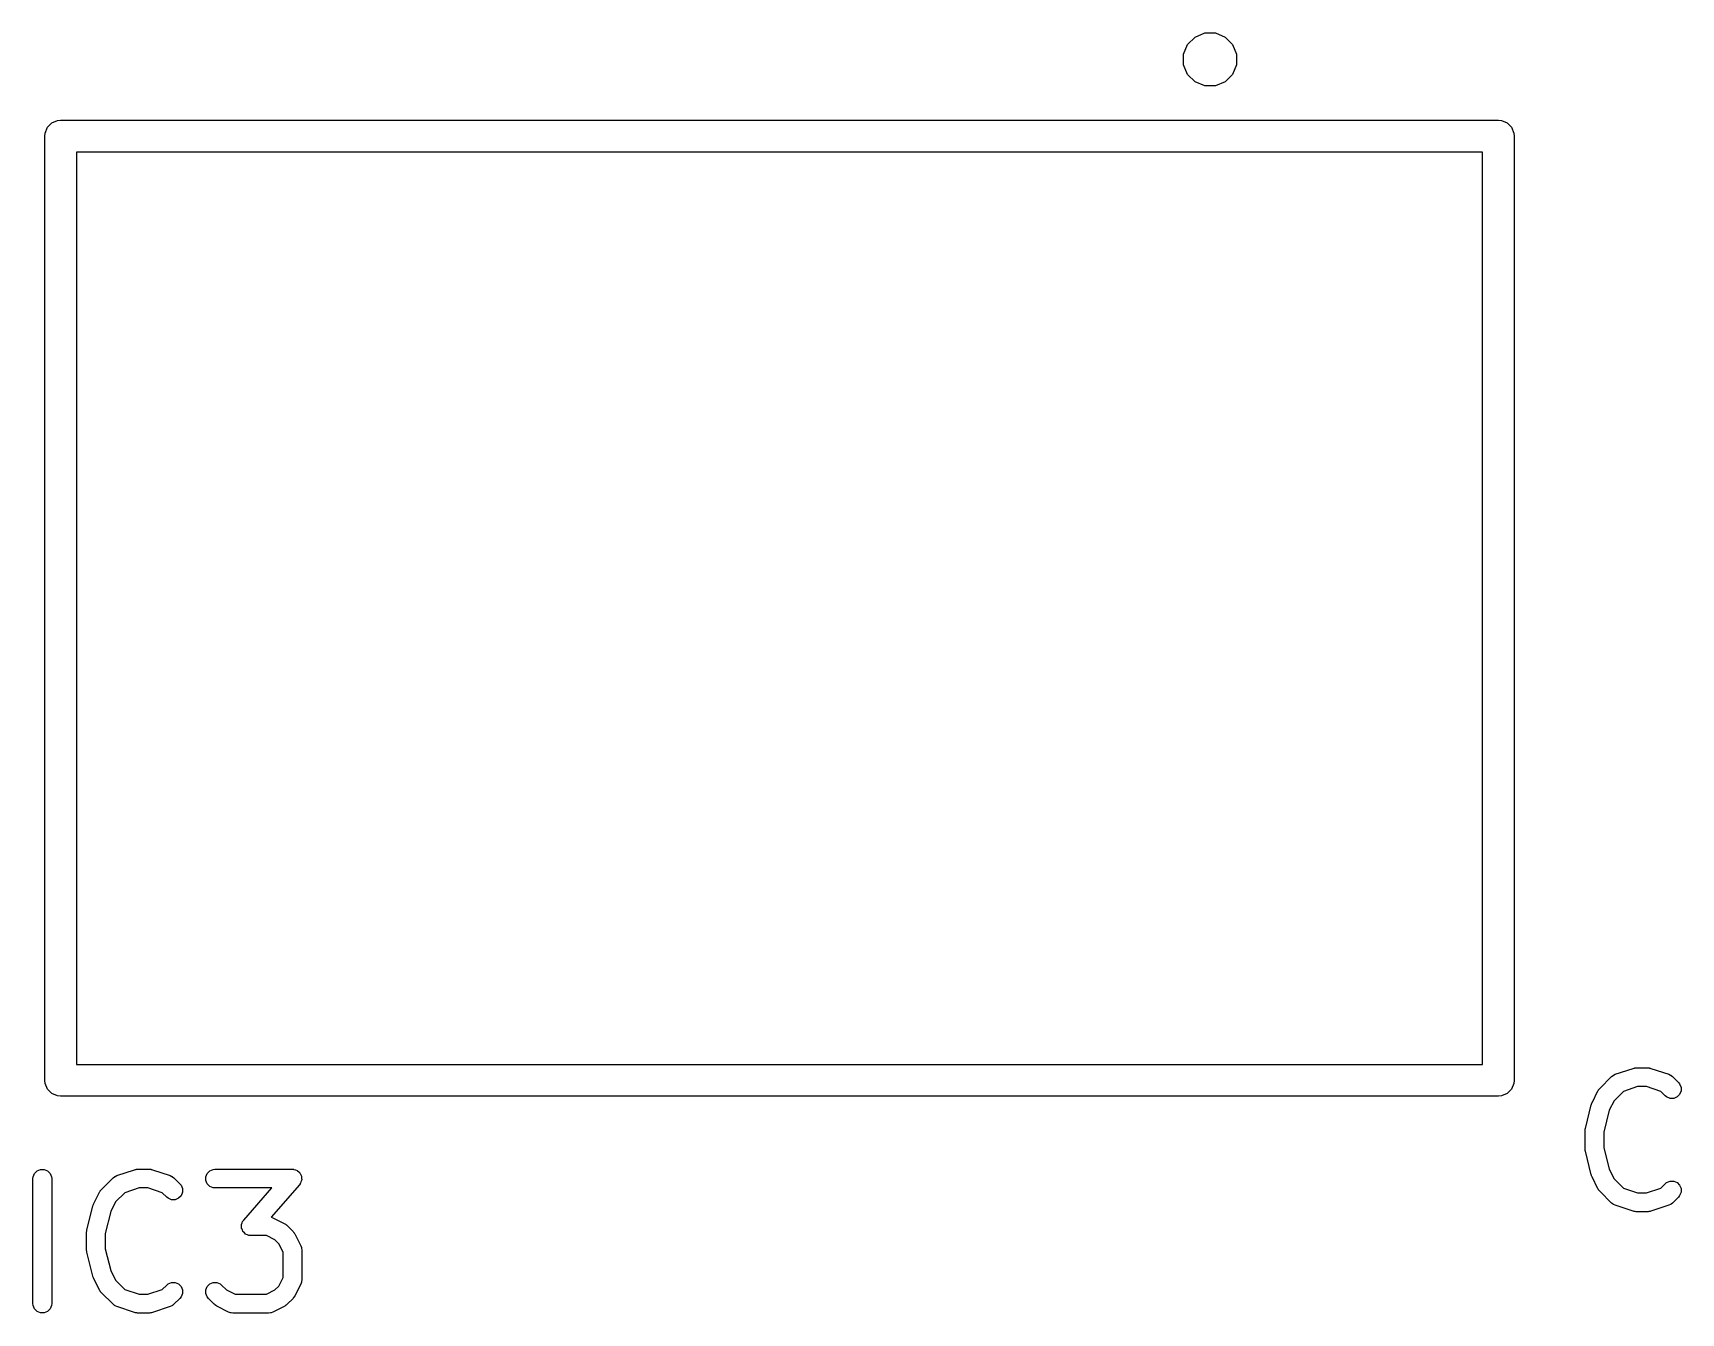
# Model space of a CAD drawing. Header units: inches. Extents: x 1.31 to 5.24, y -7.02 to -1.13.
# Drawn here: x 2.52 to 3.039, y -2.067 to -1.664 of the extents above; entities that cross this region are included whole.
import ezdxf

# ---------------------------------------------------------------- set-up
doc = ezdxf.new("R2010")
doc.units = ezdxf.units.IN
doc.header["$MEASUREMENT"] = 0
doc.layers.add('F.Silkscreen', color=41, linetype='CONTINUOUS', true_color=0xf2eda1)

msp = doc.modelspace()

# ---------------------------------------------------------------- linework, layer by layer
at = {"layer": 'F.Silkscreen', "linetype": 'CONTINUOUS'}
for p, q in [((2.88324, -1.6676), (2.88559, -1.66525)), ((2.88559, -1.66525), (2.88866, -1.66398)), ((2.88866, -1.66398), (2.89197, -1.66398)), ((2.89197, -1.66398), (2.89504, -1.66525)), ((2.89504, -1.66525), (2.89739, -1.6676)), ((2.88197, -1.67066), (2.88324, -1.6676)), ((2.88197, -1.67398), (2.88197, -1.67066)), ((2.89739, -1.6676), (2.89866, -1.67066)), ((2.89866, -1.67066), (2.89866, -1.67398)), ((2.88324, -1.67705), (2.88197, -1.67398)), ((2.89866, -1.67398), (2.89739, -1.67705)), ((2.88559, -1.67939), (2.88324, -1.67705)), ((2.88866, -1.68066), (2.88559, -1.67939)), ((2.89197, -1.68066), (2.88866, -1.68066)), ((2.89504, -1.67939), (2.89197, -1.68066)), ((2.89739, -1.67705), (2.89504, -1.67939)), ((2.52557, -1.6923), (2.52737, -1.69155)), ((2.52737, -1.69155), (2.52835, -1.69146)), ((2.52835, -1.69146), (2.9811, -1.69146)), ((2.9811, -1.69146), (2.98208, -1.69155)), ((2.98208, -1.69155), (2.98388, -1.6923)), ((2.52335, -1.69646), (2.52344, -1.69548)), ((2.52335, -1.9937), (2.52335, -1.69646)), ((2.52344, -1.69548), (2.52419, -1.69368)), ((2.52419, -1.69368), (2.52557, -1.6923)), ((2.98388, -1.6923), (2.98526, -1.69368)), ((2.98526, -1.69368), (2.98601, -1.69548)), ((2.98601, -1.69548), (2.9861, -1.69646)), ((2.9861, -1.69646), (2.9861, -1.9937)), ((2.53335, -1.70146), (2.53335, -1.9887)), ((2.9761, -1.70146), (2.53335, -1.70146)), ((2.9761, -1.9887), (2.9761, -1.70146)), ((2.53335, -1.9887), (2.9761, -1.9887)), ((3.013, -1.99625), (3.01675, -1.9925)), ((3.01675, -1.9925), (3.0172, -1.99213)), ((3.0172, -1.99213), (3.0173, -1.99209)), ((3.0173, -1.99209), (3.01738, -1.99202)), ((3.01738, -1.99202), (3.01791, -1.99178)), ((3.01791, -1.99178), (3.02353, -1.98991)), ((3.02353, -1.98991), (3.02382, -1.98984)), ((3.02382, -1.98984), (3.02389, -1.98981)), ((3.02389, -1.98981), (3.02399, -1.9898)), ((3.02399, -1.9898), (3.0241, -1.98978)), ((3.0241, -1.98978), (3.02417, -1.98979)), ((3.02417, -1.98979), (3.02447, -1.98976)), ((3.02447, -1.98976), (3.02822, -1.98976)), ((3.02822, -1.98976), (3.02851, -1.98979)), ((3.02851, -1.98979), (3.02858, -1.98978)), ((3.02858, -1.98978), (3.02869, -1.9898)), ((3.02869, -1.9898), (3.02879, -1.98981)), ((3.02879, -1.98981), (3.02886, -1.98984)), ((3.02886, -1.98984), (3.02915, -1.98991)), ((3.02915, -1.98991), (3.03477, -1.99178)), ((3.03477, -1.99178), (3.0353, -1.99202)), ((3.0353, -1.99202), (3.03538, -1.99209)), ((3.03538, -1.99209), (3.03548, -1.99213)), ((3.03548, -1.99213), (3.03593, -1.9925)), ((3.03593, -1.9925), (3.0378, -1.99437)), ((2.52344, -1.99468), (2.52335, -1.9937)), ((2.52419, -1.99648), (2.52344, -1.99468)), ((2.52557, -1.99786), (2.52419, -1.99648)), ((2.52737, -1.9986), (2.52557, -1.99786)), ((2.98388, -1.99786), (2.98208, -1.9986)), ((2.98526, -1.99648), (2.98388, -1.99786)), ((2.98601, -1.99468), (2.98526, -1.99648)), ((2.9861, -1.9937), (2.98601, -1.99468)), ((3.01058, -2.00076), (3.01245, -1.99701)), ((3.01245, -1.99701), (3.01261, -1.99677)), ((3.01261, -1.99677), (3.01264, -1.99669)), ((3.01264, -1.99669), (3.0127, -1.99661)), ((3.0127, -1.99661), (3.01276, -1.99652)), ((3.01276, -1.99652), (3.01282, -1.99647)), ((3.01282, -1.99647), (3.013, -1.99625)), ((3.02044, -1.99716), (3.01752, -2.00008)), ((3.02494, -1.99566), (3.02044, -1.99716)), ((3.02774, -1.99566), (3.02494, -1.99566)), ((3.03224, -1.99716), (3.02774, -1.99566)), ((3.03363, -1.99855), (3.03224, -1.99716)), ((3.0378, -1.99437), (3.03817, -1.99482)), ((3.03817, -1.99482), (3.03861, -1.99588)), ((3.03861, -1.99703), (3.03817, -1.9981)), ((3.03861, -1.99588), (3.03861, -1.99703)), ((2.52835, -1.9987), (2.52737, -1.9986)), ((2.9811, -1.9987), (2.52835, -1.9987)), ((2.98208, -1.9986), (2.9811, -1.9987)), ((3.00848, -2.00887), (3.01035, -2.00137)), ((3.01035, -2.00137), (3.01037, -2.00132)), ((3.01037, -2.0013), (3.01046, -2.00106)), ((3.01037, -2.00132), (3.01037, -2.0013)), ((3.01046, -2.00106), (3.01055, -2.00082)), ((3.01055, -2.00082), (3.01056, -2.0008)), ((3.01056, -2.0008), (3.01058, -2.00076)), ((3.016, -2.00311), (3.0143, -2.00995)), ((3.01752, -2.00008), (3.016, -2.00311)), ((3.03407, -1.99891), (3.03363, -1.99855)), ((3.03514, -1.99935), (3.03407, -1.99891)), ((3.03629, -1.99935), (3.03514, -1.99935)), ((3.03735, -1.99891), (3.03629, -1.99935)), ((3.03817, -1.9981), (3.03735, -1.99891)), ((3.00839, -2.00944), (3.00842, -2.00922)), ((3.0084, -2.00948), (3.00839, -2.00944)), ((3.00839, -2.00958), (3.0084, -2.00948)), ((3.00839, -2.01521), (3.00839, -2.00958)), ((3.00842, -2.00922), (3.00845, -2.00901)), ((3.00845, -2.00901), (3.00846, -2.00897)), ((3.00846, -2.00897), (3.00848, -2.00887)), ((3.0143, -2.00995), (3.0143, -2.01484)), ((3.0084, -2.01531), (3.00839, -2.01521)), ((3.00839, -2.01535), (3.0084, -2.01531)), ((3.00842, -2.01557), (3.00839, -2.01535)), ((3.00845, -2.01578), (3.00842, -2.01557)), ((3.00846, -2.01582), (3.00845, -2.01578)), ((3.00848, -2.01592), (3.00846, -2.01582)), ((3.01035, -2.02342), (3.00848, -2.01592)), ((3.0143, -2.01484), (3.016, -2.02168)), ((2.51969, -2.02402), (2.52014, -2.02296)), ((2.52014, -2.02296), (2.52095, -2.02214)), ((2.52095, -2.02214), (2.52201, -2.0217)), ((2.52201, -2.0217), (2.52317, -2.0217)), ((2.52317, -2.0217), (2.52423, -2.02214)), ((2.52423, -2.02214), (2.52505, -2.02296)), ((2.52505, -2.02296), (2.52549, -2.02402)), ((2.54532, -2.02402), (2.54542, -2.02398)), ((2.54542, -2.02398), (2.5455, -2.02391)), ((2.5455, -2.02391), (2.54603, -2.02367)), ((2.54603, -2.02367), (2.55165, -2.0218)), ((2.55165, -2.0218), (2.55194, -2.02173)), ((2.55194, -2.02173), (2.55201, -2.0217)), ((2.55201, -2.0217), (2.55212, -2.02169)), ((2.55212, -2.02169), (2.55222, -2.02167)), ((2.55222, -2.02167), (2.5523, -2.02168)), ((2.5523, -2.02168), (2.55259, -2.02165)), ((2.55259, -2.02165), (2.55634, -2.02165)), ((2.55634, -2.02165), (2.55663, -2.02168)), ((2.55663, -2.02168), (2.55671, -2.02167)), ((2.55671, -2.02167), (2.55681, -2.02169)), ((2.55681, -2.02169), (2.55691, -2.0217)), ((2.55691, -2.0217), (2.55698, -2.02173)), ((2.55698, -2.02173), (2.55727, -2.0218)), ((2.55727, -2.0218), (2.56289, -2.02367)), ((2.56289, -2.02367), (2.56342, -2.02391)), ((2.56342, -2.02391), (2.5635, -2.02398)), ((2.5635, -2.02398), (2.5636, -2.02402)), ((2.57406, -2.02402), (2.5745, -2.02296)), ((2.5745, -2.02296), (2.57532, -2.02214)), ((2.57532, -2.02214), (2.57638, -2.0217)), ((2.57638, -2.0217), (2.57696, -2.02165)), ((2.57696, -2.02165), (2.60133, -2.02165)), ((2.60133, -2.02165), (2.60164, -2.02168)), ((2.60164, -2.02168), (2.60171, -2.02167)), ((2.60171, -2.02167), (2.60177, -2.02169)), ((2.60177, -2.02169), (2.60191, -2.0217)), ((2.60191, -2.0217), (2.60235, -2.02189)), ((2.60235, -2.02189), (2.6028, -2.02204)), ((2.6028, -2.02204), (2.60288, -2.02211)), ((2.60288, -2.02211), (2.60297, -2.02214)), ((2.60297, -2.02214), (2.60331, -2.02248)), ((2.60331, -2.02248), (2.60367, -2.0228)), ((2.60367, -2.0228), (2.60372, -2.02289)), ((2.60372, -2.02289), (2.60379, -2.02296)), ((2.60379, -2.02296), (2.60397, -2.0234)), ((2.60397, -2.0234), (2.60418, -2.02383)), ((2.60418, -2.02383), (2.60419, -2.02393)), ((2.60419, -2.02393), (2.60423, -2.02402)), ((3.01037, -2.02346), (3.01035, -2.02342)), ((3.01037, -2.02349), (3.01037, -2.02346)), ((3.01046, -2.02372), (3.01037, -2.02349)), ((3.01055, -2.02397), (3.01046, -2.02372)), ((3.01056, -2.02398), (3.01055, -2.02397)), ((3.01058, -2.02403), (3.01056, -2.02398)), ((3.016, -2.02168), (3.01752, -2.02471)), ((2.51964, -2.0246), (2.51969, -2.02402)), ((2.51964, -2.06397), (2.51964, -2.0246)), ((2.52549, -2.02402), (2.52554, -2.0246)), ((2.52554, -2.0246), (2.52554, -2.06397)), ((2.5387, -2.03265), (2.54057, -2.0289)), ((2.54057, -2.0289), (2.54073, -2.02865)), ((2.54073, -2.02865), (2.54076, -2.02858)), ((2.54076, -2.02858), (2.54082, -2.0285)), ((2.54082, -2.0285), (2.54088, -2.02841)), ((2.54088, -2.02841), (2.54094, -2.02836)), ((2.54094, -2.02836), (2.54113, -2.02814)), ((2.54113, -2.02814), (2.54487, -2.02439)), ((2.54487, -2.02439), (2.54532, -2.02402)), ((2.54856, -2.02905), (2.54564, -2.03197)), ((2.55307, -2.02755), (2.54856, -2.02905)), ((2.55586, -2.02755), (2.55307, -2.02755)), ((2.56037, -2.02905), (2.55586, -2.02755)), ((2.56175, -2.03044), (2.56037, -2.02905)), ((2.5636, -2.02402), (2.56405, -2.02439)), ((2.56405, -2.02439), (2.56592, -2.02626)), ((2.56592, -2.02626), (2.56629, -2.02671)), ((2.56629, -2.02671), (2.56673, -2.02777)), ((2.56673, -2.02892), (2.56629, -2.02999)), ((2.56673, -2.02777), (2.56673, -2.02892)), ((2.57406, -2.02518), (2.57406, -2.02402)), ((2.5745, -2.02624), (2.57406, -2.02518)), ((2.57532, -2.02705), (2.5745, -2.02624)), ((2.57638, -2.0275), (2.57532, -2.02705)), ((2.57696, -2.02755), (2.57638, -2.0275)), ((2.59482, -2.02755), (2.57696, -2.02755)), ((2.58599, -2.03765), (2.59482, -2.02755)), ((2.60355, -2.02654), (2.59462, -2.03675)), ((2.60373, -2.02629), (2.60355, -2.02654)), ((2.60379, -2.02624), (2.60373, -2.02629)), ((2.60381, -2.02619), (2.60379, -2.02624)), ((2.60389, -2.02607), (2.60381, -2.02619)), ((2.60404, -2.02562), (2.60389, -2.02607)), ((2.60423, -2.02518), (2.60404, -2.02562)), ((2.60423, -2.02402), (2.60423, -2.0245)), ((2.60423, -2.0245), (2.60426, -2.02498)), ((2.60426, -2.02498), (2.60423, -2.02508)), ((2.60423, -2.02508), (2.60423, -2.02518)), ((3.01245, -2.02778), (3.01058, -2.02403)), ((3.01261, -2.02802), (3.01245, -2.02778)), ((3.01264, -2.0281), (3.01261, -2.02802)), ((3.0127, -2.02818), (3.01264, -2.0281)), ((3.01276, -2.02827), (3.0127, -2.02818)), ((3.01282, -2.02832), (3.01276, -2.02827)), ((3.013, -2.02854), (3.01282, -2.02832)), ((3.01675, -2.03229), (3.013, -2.02854)), ((3.01752, -2.02471), (3.02044, -2.02762)), ((3.02044, -2.02762), (3.02494, -2.02913)), ((3.02494, -2.02913), (3.02774, -2.02913)), ((3.02774, -2.02913), (3.03224, -2.02762)), ((3.03224, -2.02762), (3.03363, -2.02624)), ((3.03363, -2.02624), (3.03407, -2.02587)), ((3.03407, -2.02587), (3.03514, -2.02543)), ((3.03514, -2.02543), (3.03629, -2.02543)), ((3.03629, -2.02543), (3.03735, -2.02587)), ((3.03735, -2.02587), (3.03817, -2.02669)), ((3.03817, -2.02669), (3.03861, -2.02775)), ((3.03861, -2.02891), (3.03817, -2.02997)), ((3.03861, -2.02775), (3.03861, -2.02891)), ((2.5366, -2.04076), (2.53847, -2.03326)), ((2.53847, -2.03326), (2.53849, -2.03321)), ((2.53849, -2.03319), (2.53858, -2.03295)), ((2.53849, -2.03321), (2.53849, -2.03319)), ((2.53858, -2.03295), (2.53867, -2.03271)), ((2.53867, -2.03271), (2.53868, -2.03269)), ((2.53868, -2.03269), (2.5387, -2.03265)), ((2.54564, -2.03197), (2.54412, -2.035)), ((2.5622, -2.0308), (2.56175, -2.03044)), ((2.56326, -2.03124), (2.5622, -2.0308)), ((2.56441, -2.03124), (2.56326, -2.03124)), ((2.56548, -2.0308), (2.56441, -2.03124)), ((2.56629, -2.02999), (2.56548, -2.0308)), ((3.0172, -2.03266), (3.01675, -2.03229)), ((3.0173, -2.0327), (3.0172, -2.03266)), ((3.01738, -2.03277), (3.0173, -2.0327)), ((3.01791, -2.03301), (3.01738, -2.03277)), ((3.02353, -2.03488), (3.01791, -2.03301)), ((3.03477, -2.03301), (3.02915, -2.03488)), ((3.0353, -2.03277), (3.03477, -2.03301)), ((3.03538, -2.0327), (3.0353, -2.03277)), ((3.03548, -2.03266), (3.03538, -2.0327)), ((3.03593, -2.03229), (3.03548, -2.03266)), ((3.0378, -2.03042), (3.03593, -2.03229)), ((3.03817, -2.02997), (3.0378, -2.03042)), ((2.54412, -2.035), (2.54242, -2.04184)), ((2.58528, -2.03922), (2.58531, -2.03912)), ((2.58531, -2.03969), (2.58528, -2.03922)), ((2.58531, -2.03902), (2.5855, -2.03858)), ((2.58531, -2.03912), (2.58531, -2.03902)), ((2.5855, -2.03858), (2.58565, -2.03812)), ((2.58565, -2.03812), (2.58573, -2.03801)), ((2.58573, -2.03801), (2.58575, -2.03796)), ((2.58575, -2.03796), (2.58581, -2.0379)), ((2.58581, -2.0379), (2.58599, -2.03765)), ((2.59462, -2.03675), (2.59515, -2.03696)), ((2.59515, -2.03696), (2.5989, -2.03883)), ((2.5989, -2.03883), (2.59915, -2.03899)), ((2.59915, -2.03899), (2.59922, -2.03902)), ((2.59922, -2.03902), (2.5993, -2.03908)), ((2.5993, -2.03908), (2.59939, -2.03914)), ((2.59939, -2.03914), (2.59944, -2.0392)), ((2.59944, -2.0392), (2.59967, -2.03938)), ((2.59967, -2.03938), (2.60154, -2.04126)), ((3.02382, -2.03495), (3.02353, -2.03488)), ((3.02389, -2.03498), (3.02382, -2.03495)), ((3.02399, -2.03499), (3.02389, -2.03498)), ((3.0241, -2.03501), (3.02399, -2.03499)), ((3.02417, -2.035), (3.0241, -2.03501)), ((3.02447, -2.03503), (3.02417, -2.035)), ((3.02822, -2.03503), (3.02447, -2.03503)), ((3.02851, -2.035), (3.02822, -2.03503)), ((3.02858, -2.03501), (3.02851, -2.035)), ((3.02869, -2.03499), (3.02858, -2.03501)), ((3.02879, -2.03498), (3.02869, -2.03499)), ((3.02886, -2.03495), (3.02879, -2.03498)), ((3.02915, -2.03488), (3.02886, -2.03495)), ((2.53651, -2.04133), (2.53655, -2.04111)), ((2.53652, -2.04137), (2.53651, -2.04133)), ((2.53651, -2.04147), (2.53652, -2.04137)), ((2.53651, -2.0471), (2.53651, -2.04147)), ((2.53655, -2.04111), (2.53657, -2.0409)), ((2.53657, -2.0409), (2.53658, -2.04086)), ((2.53658, -2.04086), (2.5366, -2.04076)), ((2.54242, -2.04184), (2.54242, -2.04673)), ((2.58531, -2.04017), (2.58531, -2.03969)), ((2.58535, -2.04027), (2.58531, -2.04017)), ((2.58536, -2.04036), (2.58535, -2.04027)), ((2.58557, -2.04079), (2.58536, -2.04036)), ((2.58575, -2.04124), (2.58557, -2.04079)), ((2.58582, -2.04131), (2.58575, -2.04124)), ((2.58587, -2.0414), (2.58582, -2.04131)), ((2.58623, -2.04171), (2.58587, -2.0414)), ((2.58657, -2.04205), (2.58623, -2.04171)), ((2.58666, -2.04209), (2.58657, -2.04205)), ((2.58673, -2.04216), (2.58666, -2.04209)), ((2.58719, -2.04231), (2.58673, -2.04216)), ((2.58763, -2.04249), (2.58719, -2.04231)), ((2.58777, -2.04251), (2.58763, -2.04249)), ((2.58783, -2.04253), (2.58777, -2.04251)), ((2.5879, -2.04252), (2.58783, -2.04253)), ((2.58821, -2.04255), (2.5879, -2.04252)), ((2.59313, -2.04255), (2.58821, -2.04255)), ((2.59583, -2.0439), (2.59313, -2.04255)), ((2.59703, -2.0451), (2.59583, -2.0439)), ((2.60154, -2.04126), (2.60173, -2.04149)), ((2.60173, -2.04149), (2.60179, -2.04154)), ((2.60179, -2.04154), (2.60184, -2.04163)), ((2.60184, -2.04163), (2.60191, -2.04171)), ((2.60191, -2.04171), (2.60194, -2.04178)), ((2.60194, -2.04178), (2.6021, -2.04203)), ((2.6021, -2.04203), (2.60397, -2.04578)), ((2.53652, -2.0472), (2.53651, -2.0471)), ((2.53651, -2.04724), (2.53652, -2.0472)), ((2.53655, -2.04746), (2.53651, -2.04724)), ((2.53657, -2.04767), (2.53655, -2.04746)), ((2.53658, -2.04771), (2.53657, -2.04767)), ((2.5366, -2.04781), (2.53658, -2.04771)), ((2.53847, -2.05531), (2.5366, -2.04781)), ((2.54242, -2.04673), (2.54412, -2.05356)), ((2.59838, -2.04779), (2.59703, -2.0451)), ((2.59838, -2.05577), (2.59838, -2.04779)), ((2.60397, -2.04578), (2.60418, -2.04632)), ((2.60418, -2.04632), (2.60419, -2.04642)), ((2.60419, -2.04642), (2.60423, -2.04652)), ((2.60423, -2.04652), (2.60428, -2.0471)), ((2.60428, -2.0471), (2.60428, -2.05647)), ((2.54412, -2.05356), (2.54564, -2.0566)), ((2.53849, -2.05535), (2.53847, -2.05531)), ((2.53849, -2.05538), (2.53849, -2.05535)), ((2.53858, -2.05561), (2.53849, -2.05538)), ((2.53867, -2.05586), (2.53858, -2.05561)), ((2.53868, -2.05587), (2.53867, -2.05586)), ((2.5387, -2.05592), (2.53868, -2.05587)), ((2.54057, -2.05967), (2.5387, -2.05592)), ((2.54073, -2.05991), (2.54057, -2.05967)), ((2.54076, -2.05999), (2.54073, -2.05991)), ((2.54082, -2.06007), (2.54076, -2.05999)), ((2.54088, -2.06016), (2.54082, -2.06007)), ((2.54094, -2.06021), (2.54088, -2.06016)), ((2.54113, -2.06043), (2.54094, -2.06021)), ((2.54564, -2.0566), (2.54856, -2.05951)), ((2.54856, -2.05951), (2.55307, -2.06102)), ((2.55586, -2.06102), (2.56037, -2.05951)), ((2.56037, -2.05951), (2.56175, -2.05813)), ((2.56175, -2.05813), (2.5622, -2.05776)), ((2.5622, -2.05776), (2.56326, -2.05732)), ((2.56326, -2.05732), (2.56441, -2.05732)), ((2.56441, -2.05732), (2.56548, -2.05776)), ((2.56548, -2.05776), (2.56629, -2.05858)), ((2.56629, -2.05858), (2.56673, -2.05964)), ((2.56673, -2.05964), (2.56673, -2.0608)), ((2.57406, -2.05964), (2.5745, -2.05858)), ((2.57406, -2.0608), (2.57406, -2.05964)), ((2.5745, -2.05858), (2.57532, -2.05776)), ((2.57532, -2.05776), (2.57638, -2.05732)), ((2.57638, -2.05732), (2.57754, -2.05732)), ((2.57754, -2.05732), (2.5786, -2.05776)), ((2.5786, -2.05776), (2.57905, -2.05813)), ((2.57905, -2.05813), (2.58058, -2.05967)), ((2.58058, -2.05967), (2.58328, -2.06102)), ((2.59313, -2.06102), (2.59583, -2.05967)), ((2.59583, -2.05967), (2.59703, -2.05847)), ((2.59703, -2.05847), (2.59838, -2.05577)), ((2.60397, -2.05779), (2.6021, -2.06154)), ((2.60418, -2.05725), (2.60397, -2.05779)), ((2.60419, -2.05714), (2.60418, -2.05725)), ((2.60423, -2.05705), (2.60419, -2.05714)), ((2.60428, -2.05647), (2.60423, -2.05705)), ((2.51969, -2.06455), (2.51964, -2.06397)), ((2.52014, -2.06561), (2.51969, -2.06455)), ((2.52549, -2.06455), (2.52505, -2.06561)), ((2.52554, -2.06397), (2.52549, -2.06455)), ((2.54487, -2.06418), (2.54113, -2.06043)), ((2.54532, -2.06455), (2.54487, -2.06418)), ((2.54542, -2.06459), (2.54532, -2.06455)), ((2.5455, -2.06466), (2.54542, -2.06459)), ((2.54603, -2.0649), (2.5455, -2.06466)), ((2.55165, -2.06677), (2.54603, -2.0649)), ((2.55307, -2.06102), (2.55586, -2.06102)), ((2.56289, -2.0649), (2.55727, -2.06677)), ((2.56342, -2.06466), (2.56289, -2.0649)), ((2.5635, -2.06459), (2.56342, -2.06466)), ((2.5636, -2.06455), (2.5635, -2.06459)), ((2.56405, -2.06418), (2.5636, -2.06455)), ((2.56592, -2.06231), (2.56405, -2.06418)), ((2.56629, -2.06186), (2.56592, -2.06231)), ((2.56673, -2.0608), (2.56629, -2.06186)), ((2.5745, -2.06186), (2.57406, -2.0608)), ((2.57487, -2.06231), (2.5745, -2.06186)), ((2.57675, -2.06418), (2.57487, -2.06231)), ((2.57697, -2.06437), (2.57675, -2.06418)), ((2.57702, -2.06443), (2.57697, -2.06437)), ((2.57711, -2.06448), (2.57702, -2.06443)), ((2.57719, -2.06455), (2.57711, -2.06448)), ((2.57727, -2.06458), (2.57719, -2.06455)), ((2.57751, -2.06474), (2.57727, -2.06458)), ((2.58126, -2.06661), (2.57751, -2.06474)), ((2.58328, -2.06102), (2.59313, -2.06102)), ((2.5989, -2.06474), (2.59515, -2.06661)), ((2.59915, -2.06458), (2.5989, -2.06474)), ((2.59922, -2.06455), (2.59915, -2.06458)), ((2.5993, -2.06448), (2.59922, -2.06455)), ((2.59939, -2.06443), (2.5993, -2.06448)), ((2.59944, -2.06437), (2.59939, -2.06443)), ((2.59967, -2.06418), (2.59944, -2.06437)), ((2.60154, -2.06231), (2.59967, -2.06418)), ((2.60173, -2.06208), (2.60154, -2.06231)), ((2.60179, -2.06203), (2.60173, -2.06208)), ((2.60184, -2.06194), (2.60179, -2.06203)), ((2.60191, -2.06186), (2.60184, -2.06194)), ((2.60194, -2.06179), (2.60191, -2.06186)), ((2.6021, -2.06154), (2.60194, -2.06179)), ((2.52095, -2.06642), (2.52014, -2.06561)), ((2.52201, -2.06687), (2.52095, -2.06642)), ((2.52317, -2.06687), (2.52201, -2.06687)), ((2.52423, -2.06642), (2.52317, -2.06687)), ((2.52505, -2.06561), (2.52423, -2.06642)), ((2.55194, -2.06684), (2.55165, -2.06677)), ((2.55201, -2.06687), (2.55194, -2.06684)), ((2.55212, -2.06688), (2.55201, -2.06687)), ((2.55222, -2.0669), (2.55212, -2.06688)), ((2.5523, -2.06689), (2.55222, -2.0669)), ((2.55259, -2.06692), (2.5523, -2.06689)), ((2.55634, -2.06692), (2.55259, -2.06692)), ((2.55663, -2.06689), (2.55634, -2.06692)), ((2.55671, -2.0669), (2.55663, -2.06689)), ((2.55681, -2.06688), (2.55671, -2.0669)), ((2.55691, -2.06687), (2.55681, -2.06688)), ((2.55698, -2.06684), (2.55691, -2.06687)), ((2.55727, -2.06677), (2.55698, -2.06684)), ((2.5818, -2.06682), (2.58126, -2.06661)), ((2.58191, -2.06682), (2.5818, -2.06682)), ((2.58201, -2.06687), (2.58191, -2.06682)), ((2.58258, -2.06692), (2.58201, -2.06687)), ((2.59383, -2.06692), (2.58258, -2.06692)), ((2.59441, -2.06687), (2.59383, -2.06692)), ((2.59451, -2.06682), (2.59441, -2.06687)), ((2.59461, -2.06682), (2.59451, -2.06682)), ((2.59515, -2.06661), (2.59461, -2.06682))]:
    msp.add_line(p, q, dxfattribs=at)

doc.saveas('drawing.dxf')
